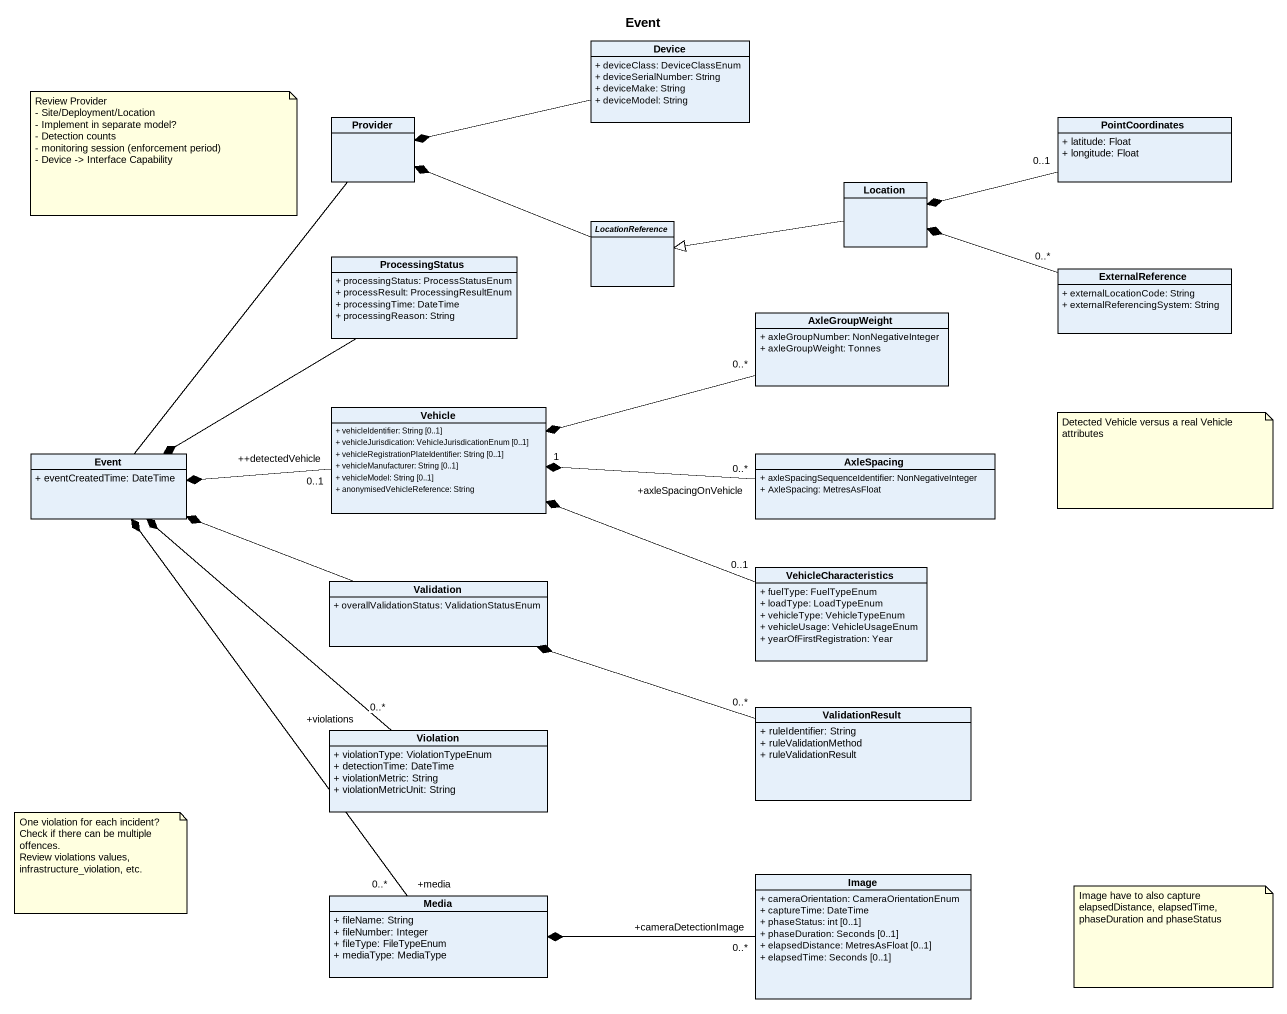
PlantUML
@startuml
title Event
hide circle
hide empty members
skinparam classAttributeIconSize 0
class Device {
  + deviceClass: DeviceClassEnum
  + deviceSerialNumber: String
  + deviceMake: String
  + deviceModel: String
}
class Provider
class PointCoordinates {
  + latitude: Float
  + longitude: Float
}
class Location
abstract class LocationReference
class ProcessingStatus {
  + processingStatus: ProcessStatusEnum
  + processResult: ProcessingResultEnum
  + processingTime: DateTime
  + processingReason: String
}
class ExternalReference {
  + externalLocationCode: String
  + externalReferencingSystem: String
}
class AxleGroupWeight {
  + axleGroupNumber: NonNegativeInteger
  + axleGroupWeight: Tonnes
}
class Vehicle {
  + vehicleIdentifier: String [0..1]
  + vehicleJurisdication: VehicleJurisdicationEnum [0..1]
  + vehicleRegistrationPlateIdentifier: String [0..1]
  + vehicleManufacturer: String [0..1]
  + vehicleModel: String [0..1]
  + anonymisedVehicleReference: String
}
class Event {
  + eventCreatedTime: DateTime
}
class AxleSpacing {
  + axleSpacingSequenceIdentifier: NonNegativeInteger
  + AxleSpacing: MetresAsFloat
}
class Validation {
  + overallValidationStatus: ValidationStatusEnum
}
class VehicleCharacteristics {
  + fuelType: FuelTypeEnum
  + loadType: LoadTypeEnum
  + vehicleType: VehicleTypeEnum
  + vehicleUsage: VehicleUsageEnum
  + yearOfFirstRegistration: Year
}
class Violation {
  + violationType: ViolationTypeEnum
  + detectionTime: DateTime
  + violationMetric: String
  + violationMetricUnit: String
}
class ValidationResult {
  + ruleIdentifier: String
  + ruleValidationMethod
  + ruleValidationResult
}
class Media {
  + fileName: String
  + fileNumber: Integer
  + fileType: FileTypeEnum
  + mediaType: MediaType
}
class Image {
  + cameraOrientation: CameraOrientationEnum
  + captureTime: DateTime
  + phaseStatus: int [0..1]
  + phaseDuration: Seconds [0..1]
  + elapsedDistance: MetresAsFloat [0..1]
  + elapsedTime: Seconds [0..1]
}
Device -left-* Provider
Provider -- Event
Location *-right- "0..1" PointCoordinates
Location -left-|> LocationReference
Location *-right- "0..*" ExternalReference
LocationReference -left-* Provider
Vehicle *-right- "0..*" AxleGroupWeight
Vehicle *-right- "0..1" VehicleCharacteristics
Event *-right- ProcessingStatus
Event *-right- "++detectedVehicle\n0..1" Vehicle
Event *-right- Validation
Event *-- "+violations\n0..*" Violation
AxleSpacing "+axleSpacingOnVehicle\n0..*" -left-* "1" Vehicle
Validation *-right- "0..*" ValidationResult
Media "+media\n0..*" -up-* Event
Image "+cameraDetectionImage\n0..*" -left-* Media
note as N1
  Review Provider
  - Site/Deployment/Location
  - Implement in separate model?
  - Detection counts
  - monitoring session (enforcement period)
  - Device -> Interface Capability
end note
note as N2
  Detected Vehicle versus a real Vehicle attributes
end note
note as N3
  One violation for each incident?
  Check if there can be multiple offences.
  Review violations values, infrastructure_violation, etc.
end note
note as N4
  Image have to also capture elapsedDistance, elapsedTime, phaseDuration and phaseStatus
end note
@enduml
